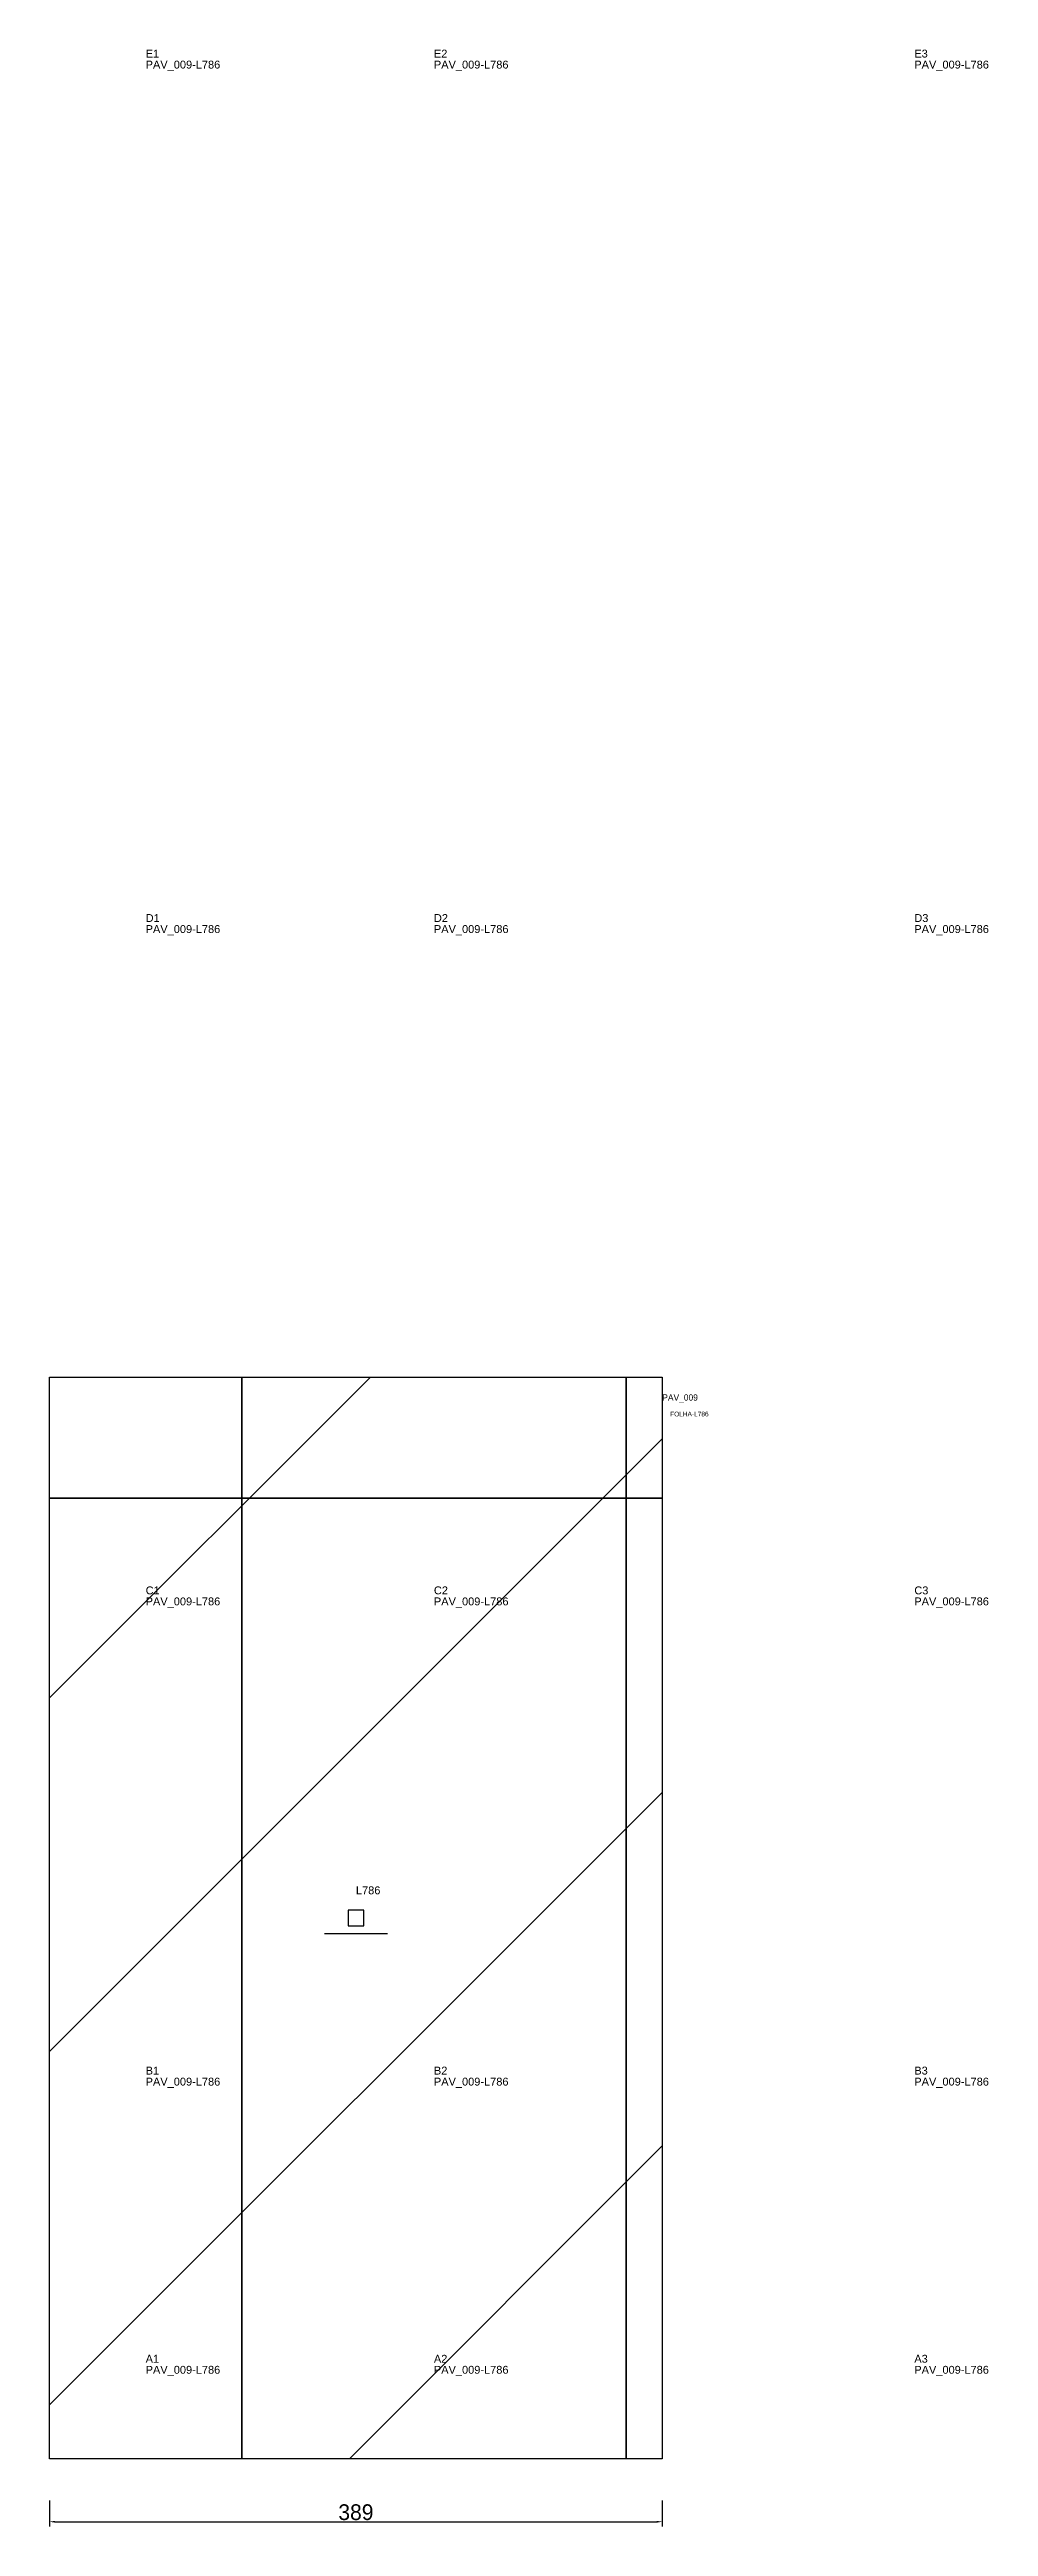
# Model space of a CAD drawing. Header units: metres. Extents: x 222 to 818, y -528 to 1045.
import ezdxf

# ---------------------------------------------------------------- set-up
doc = ezdxf.new("R2010")
doc.units = ezdxf.units.M
for name, color, linetype in [('3', 3, 'CONTINUOUS'), ('AUX00', 7, 'CONTINUOUS'), ('COTA', 241, 'CONTINUOUS'), ('FOLHA', 255, 'CONTINUOUS'), ('Hachura', 251, 'CONTINUOUS'), ('NOMENCLATURA', 7, 'CONTINUOUS'), ('Nível', 160, 'CONTINUOUS'), ('Painéis', 200, 'CONTINUOUS'), ('Pilares', 5, 'CONTINUOUS'), ('SARR_2.2x7', 40, 'CONTINUOUS')]:
    doc.layers.add(name, color=color, linetype=linetype)
doc.styles.add('ARIAL', font='Arial.ttf')
doc.styles.add('STR_STANDARD', font='arial.ttf')
doc.dimstyles.new('EZ DXF', dxfattribs={"dimtxt": 10, "dimasz": 3.5, "dimexe": 3, "dimexo": 1.5, "dimgap": 1, "dimtad": 1, "dimdec": 1, "dimdsep": 46, "dimcen": 2.5, "dimazin": 3, "dimtfac": 1, "dimtmove": 0, "dimatfit": 3})

msp = doc.modelspace()

# ---------------------------------------------------------------- hatches: boundary and pattern name
at = {"layer": 'Hachura'}
h = msp.add_hatch(dxfattribs=at)
h.set_pattern_fill('ANSI31', scale=50)
h.paths.add_polyline_path([(611.2, 201.5), (611.2, -41.5), (611.2, -485.5), (222.2, -485.5), (222.2, -129), (222.2, -10), (222.2, 201.5), (581.2, 201.5)])
h = msp.add_hatch(dxfattribs=at)
h.set_pattern_fill('ANSI31', scale=50)
h.paths.add_polyline_path([(611.2, 201.5), (611.2, -41.5), (611.2, -485.5), (222.2, -485.5), (222.2, -129), (222.2, -10), (222.2, 201.5), (581.2, 201.5)])

# ---------------------------------------------------------------- linework, layer by layer
at = {"layer": '3'}
for points in [[(344.2, -485.5), (344.2, 201.5)], [(344.2, -485.5), (344.2, 201.5)], [(588.2, -485.5), (588.2, 201.5)], [(588.2, -485.5), (588.2, 201.5)], [(222.2, 124.5), (611.2, 124.5)], [(222.2, 124.5), (611.2, 124.5)]]:
    msp.add_lwpolyline(points, close=True, dxfattribs=at)
at = {"layer": 'Painéis', "color": 200}
for p, q in [((222.2, -10), (222.2, 201.5)), ((222.2, 201.5), (581.2, 201.5)), ((222.2, -10), (222.2, 201.5)), ((222.2, 201.5), (581.2, 201.5)), ((581.2, 201.5), (611.2, 201.5)), ((581.2, 201.5), (611.2, 201.5)), ((611.2, 201.5), (611.2, -41.5)), ((611.2, 201.5), (611.2, -41.5)), ((222.2, -129), (222.2, -10)), ((222.2, -129), (222.2, -10)), ((611.2, -41.5), (611.2, -485.5)), ((611.2, -41.5), (611.2, -485.5)), ((222.2, -485.5), (222.2, -129)), ((222.2, -485.5), (222.2, -129)), ((611.2, -485.5), (222.2, -485.5)), ((611.2, -485.5), (222.2, -485.5))]:
    msp.add_line(p, q, dxfattribs=at)
at = {"layer": 'Pilares'}
msp.add_lwpolyline([(411.7, -147), (421.7, -147), (421.7, -137), (411.7, -137)], close=True, dxfattribs=at)
msp.add_lwpolyline([(411.7, -147), (421.7, -147), (421.7, -137), (411.7, -137)], close=True, dxfattribs=at)
at = {"layer": 'SARR_2.2x7'}
msp.add_line((396.7, -152), (436.7, -152), dxfattribs=at)
msp.add_line((396.7, -152), (436.7, -152), dxfattribs=at)

# ---------------------------------------------------------------- texts
at = {"layer": '3', "style": 'STR_STANDARD'}
for s, p in [('E1', (283.2, 1039.5)), ('E1', (283.2, 1039.5)), ('E2', (466.2, 1039.5)), ('E2', (466.2, 1039.5)), ('E3', (771.2, 1039.5)), ('E3', (771.2, 1039.5)), ('D1', (283.2, 490.5)), ('D1', (283.2, 490.5)), ('D2', (466.2, 490.5)), ('D2', (466.2, 490.5)), ('D3', (771.2, 490.5)), ('D3', (771.2, 490.5)), ('C1', (283.2, 63.5)), ('C1', (283.2, 63.5)), ('C2', (466.2, 63.5)), ('C2', (466.2, 63.5)), ('C3', (771.2, 63.5)), ('C3', (771.2, 63.5)), ('B1', (283.2, -241.5)), ('B1', (283.2, -241.5)), ('B2', (466.2, -241.5)), ('B2', (466.2, -241.5)), ('B3', (771.2, -241.5)), ('B3', (771.2, -241.5)), ('A1', (283.2, -424.5)), ('A1', (283.2, -424.5)), ('A2', (466.2, -424.5)), ('A2', (466.2, -424.5)), ('A3', (771.2, -424.5)), ('A3', (771.2, -424.5))]:
    msp.add_text(s, height=5, dxfattribs=at).set_placement(p)
at = {"layer": 'AUX00', "style": 'STR_STANDARD'}
for p in [(283.2, 1032.5), (283.2, 1032.5), (466.2, 1032.5), (466.2, 1032.5), (771.2, 1032.5), (771.2, 1032.5), (283.2, 483.5), (283.2, 483.5), (466.2, 483.5), (466.2, 483.5), (771.2, 483.5), (771.2, 483.5), (283.2, 56.5), (283.2, 56.5), (466.2, 56.5), (466.2, 56.5), (771.2, 56.5), (771.2, 56.5), (283.2, -248.5), (283.2, -248.5), (466.2, -248.5), (466.2, -248.5), (771.2, -248.5), (771.2, -248.5), (283.2, -431.5), (283.2, -431.5), (466.2, -431.5), (466.2, -431.5), (771.2, -431.5), (771.2, -431.5)]:
    msp.add_text('PAV_009-L786', height=5, dxfattribs=at).set_placement(p)
at = {"layer": 'FOLHA'}
msp.add_text('FOLHA-L786', height=3, dxfattribs=at).set_placement((616.2, 176.5))
msp.add_text('FOLHA-L786', height=3, dxfattribs=at).set_placement((616.2, 176.5))
at = {"layer": 'NOMENCLATURA', "insert": (416.7, -122), "char_height": 5, "attachment_point": 1, "style": 'ARIAL'}
msp.add_mtext('L786', dxfattribs=at)
msp.add_mtext('L786', dxfattribs=at)
at = {"layer": 'Nível'}
msp.add_text('PAV_009', height=4, dxfattribs=at).set_placement((611.2, 186.5))
msp.add_text('PAV_009', height=4, dxfattribs=at).set_placement((611.2, 186.5))

# ---------------------------------------------------------------- dimensions: what is measured, and where the dimension line sits
at = {"layer": 'COTA'}
msp.add_linear_dim(base=(222.2, -525.5), p1=(222.2, -510.5), p2=(611.2, -510.5), dimstyle='EZ DXF', dxfattribs=at).render()
msp.add_linear_dim(base=(222.2, -525.5), p1=(222.2, -510.5), p2=(611.2, -510.5), dimstyle='EZ DXF', dxfattribs=at).render()

doc.saveas('drawing.dxf')
